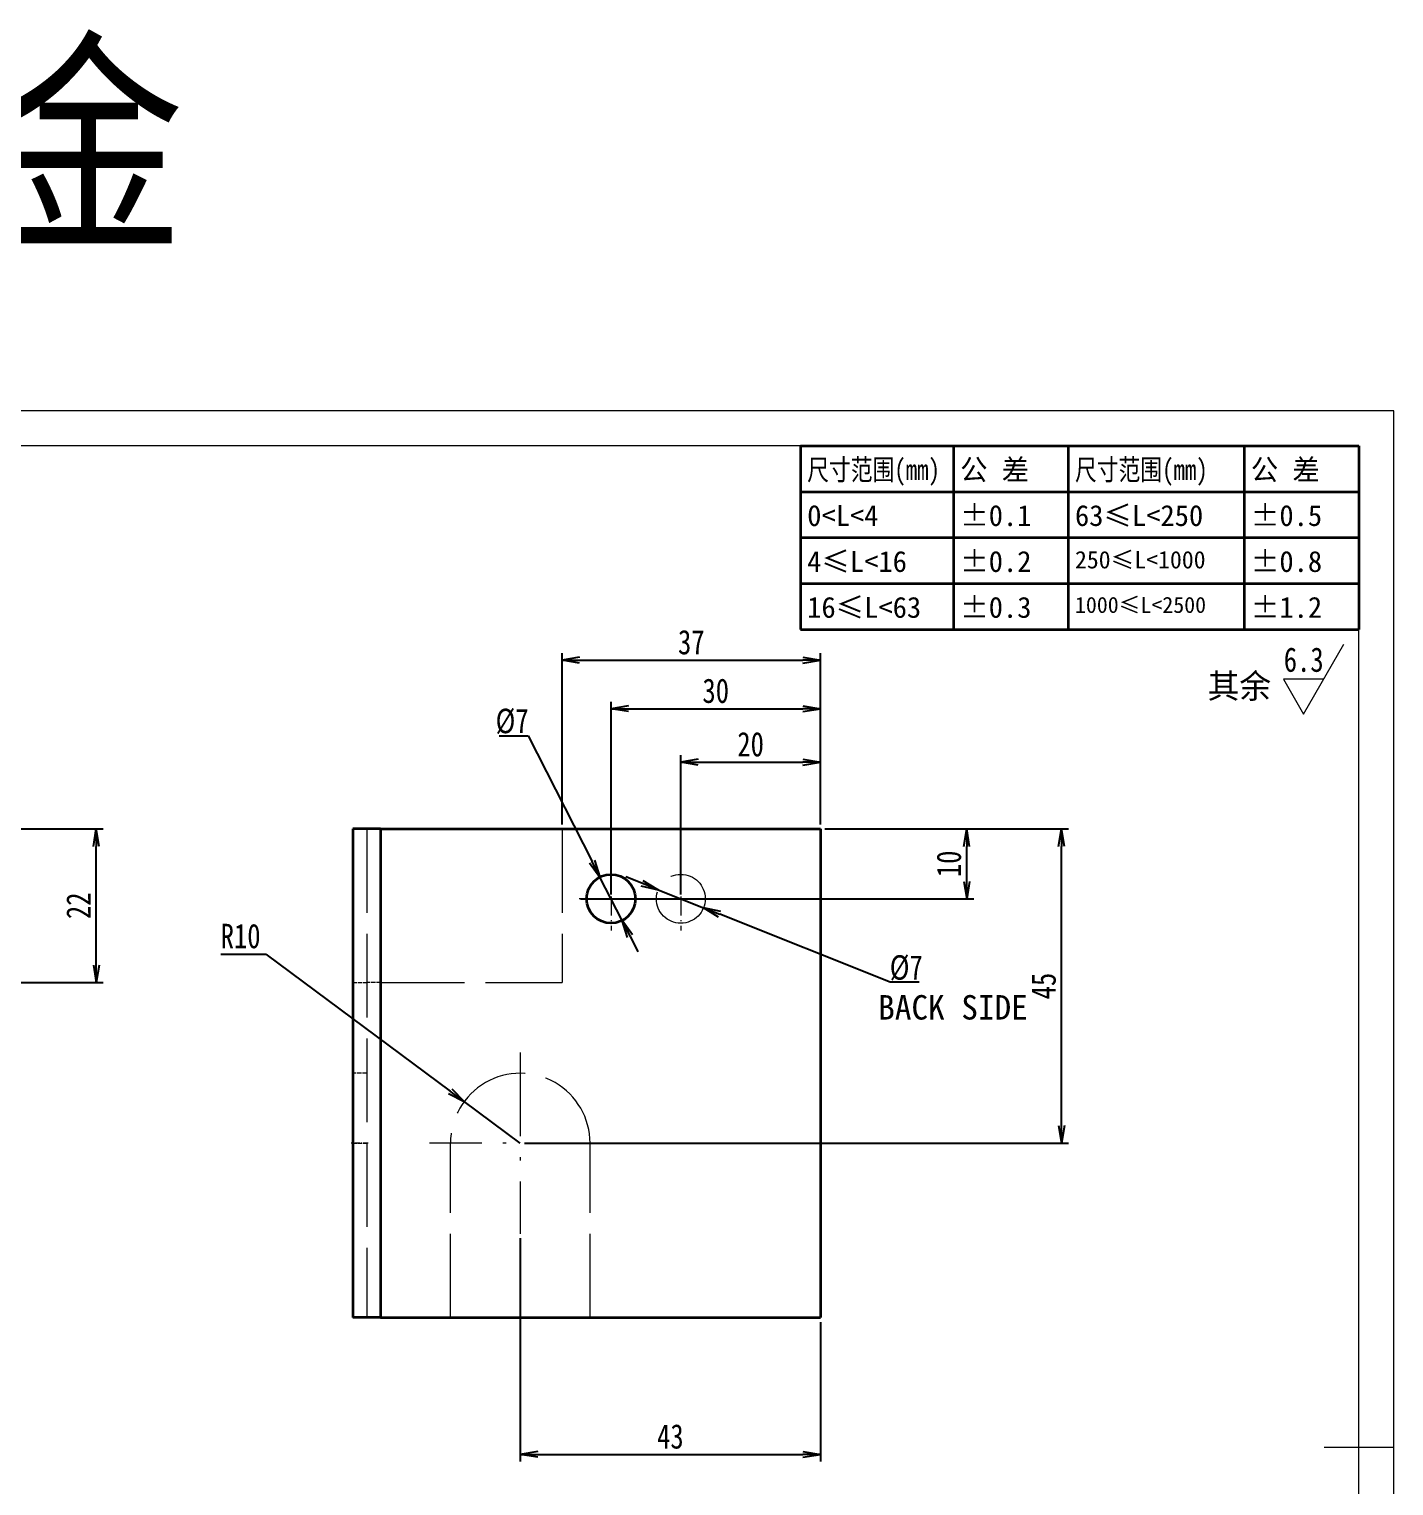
# Model space of a CAD drawing. Header units: millimetres. Extents: x -15766 to 80009, y -9701 to 15159.
# Drawn here: x -3666.5 to -3471, y 2981.5 to 3190.2 of the extents above; entities that cross this region are included whole.
import ezdxf
from ezdxf.enums import TextEntityAlignment as Align

# ---------------------------------------------------------------- set-up
doc = ezdxf.new("R2010")
doc.units = ezdxf.units.MM
for name, pattern in [('CENTER-HOKUTO_1', [16, 13, -1, 1, -1]), ('DASHDOT', [18.5, 12, -3, 0.5, -3]), ('DASHED', [15, 12, -3]), ('HIDDEN-HOKUTO_1', [2, 1, -1])]:
    doc.linetypes.add(name, pattern=pattern)
doc.layers.get('DEFPOINTS').update_dxf_attribs({"lineweight": 18})
for name, color, linetype, lineweight in [('AM_7', 2, 'CENTER-HOKUTO_1', 18), ('AM_HID', 1, 'HIDDEN-HOKUTO_1', 18), ('AM_VIS', 7, 'Continuous', 18), ('CDRAFT0', 7, 'Continuous', 18), ('DIM', 253, 'Continuous', 20), ('title_frame', 7, 'Continuous', 18), ('word_dim', 9, 'Continuous', 18), ('尺寸线层', 3, 'Continuous', 18), ('粗实线层', 7, 'Continuous', 35), ('粗实线层_1', 7, 'Continuous', 15)]:
    doc.layers.add(name, color=color, linetype=linetype, lineweight=lineweight)
doc.styles.add('DIM', font='', dxfattribs={"width": 0.8})
doc.styles.get('DIM').set_extended_font_data('NSimSun')
doc.dimstyles.new('1-1$0', dxfattribs={"dimtxt": 3.5, "dimasz": 2.5, "dimexe": 1, "dimexo": 0.625, "dimgap": 0.8, "dimtad": 1, "dimdsep": 46, "dimtxsty": 'DIM', "dimblk": 'OPEN', "dimcen": 0, "dimdle": 5, "dimclrd": 256, "dimclre": 256, "dimclrt": 3, "dimazin": 3, "dimtfac": 0.5, "dimtmove": 0, "dimatfit": 3, "dimldrblk": 'OPEN', "dimfxl": 0, "dimtolj": 1, "dimarcsym": 0})
doc.dimstyles.new('1-1$3', dxfattribs={"dimtxt": 3.5, "dimasz": 2.5, "dimexe": 1, "dimexo": 0.625, "dimgap": 0.3, "dimtad": 1, "dimtih": 1, "dimtoh": 1, "dimdsep": 46, "dimtxsty": 'DIM', "dimblk": 'OPEN', "dimcen": 0, "dimdle": 5, "dimclrd": 256, "dimclre": 256, "dimclrt": 3, "dimazin": 3, "dimtfac": 0.5, "dimtmove": 0, "dimatfit": 3, "dimldrblk": 'OPEN', "dimfxl": 0, "dimtolj": 1, "dimarcsym": 0})
doc.dimstyles.new('1-1$4', dxfattribs={"dimtxt": 3.5, "dimasz": 2.5, "dimexe": 1, "dimexo": 0.625, "dimgap": 0.8, "dimtad": 1, "dimtih": 1, "dimtoh": 1, "dimzin": 12, "dimdsep": 46, "dimtxsty": 'DIM', "dimblk": 'OPEN', "dimcen": 0, "dimdle": 5, "dimclrd": 256, "dimclre": 256, "dimclrt": 3, "dimazin": 3, "dimtfac": 0.5, "dimtmove": 0, "dimatfit": 3, "dimldrblk": 'OPEN', "dimfxl": 0, "dimtolj": 1, "dimarcsym": 0})

# ---------------------------------------------------------------- blocks, each defined once
blk = doc.blocks.new('*X1587')
at = {"layer": 'CDRAFT0'}
for p, q in [((420, 297), (0, 297)), ((420, 0), (420, 297))]:
    blk.add_line(p, q, dxfattribs=at)
at = {"layer": '粗实线层_1'}
for p, q in [((415, 292), (25, 292)), ((415, 5), (415, 292)), ((420, 148.5), (410, 148.5))]:
    blk.add_line(p, q, dxfattribs=at)
blk = doc.blocks.new('自由公差_1')
at = {"layer": '粗实线层'}
for p, q in [((-80, 0), (0, 0)), ((-80, 0), (-80, -26.3)), ((-58.08, 0), (-58.08, -26.3)), ((-41.64, 0), (-41.64, -26.3)), ((-16.44, 0), (-16.44, -26.3)), ((0, 0), (0, -26.3)), ((-80, -6.58), (0, -6.58)), ((-80, -13.15), (0, -13.15)), ((-80, -19.73), (0, -19.73)), ((-80, -26.3), (0, -26.3))]:
    blk.add_line(p, q, dxfattribs=at)
at = {"layer": '尺寸线层', "linetype": 'Continuous', "attachment_point": 1, "line_spacing_factor": 0.9}
for s, insert, char_height, width in [('{\\W0.8;尺寸范围(mm)}', (-79.04, -1.92), 3, 22.6032), ('公 差', (-57.12, -1.92), 3, 22.6032), ('{\\W0.8;尺寸范围(mm)}', (-40.68, -1.92), 3, 22.6032), ('公 差', (-15.48, -1.92), 3, 22.6032), ('%%P0.1', (-57.12, -8.49), 3, 12.7119), ('63≤L<250', (-40.68, -8.49), 3, 22.6032), ('%%P0.5', (-15.48, -8.49), 3, 12.5771), ('0<L<4', (-79.04, -8.49), 3, 22.6032), ('4≤L<16', (-79.04, -15.07), 3, 22.6032), ('%%P0.2', (-57.12, -15.07), 3, 12.4769), ('250≤L<1000', (-40.68, -15.07), 2.5, 22.6032), ('%%P0.8', (-15.48, -15.07), 3, 13.0759), ('16≤L<63', (-79.04, -21.64), 3, 22.6032), ('%%P0.3', (-57.12, -21.64), 3, 12.7119), ('1000≤L<2500', (-40.68, -21.64), 2.3, 22.6032), ('%%P1.2', (-15.48, -21.64), 3, 12.8764)]:
    blk.add_mtext(s, dxfattribs=dict(at, insert=insert, char_height=char_height, width=width))
blk = doc.blocks.new('_OPEN')
at = {"color": 0, "linetype": 'ByBlock', "lineweight": -2}
for p, q in [((-1, 0.166667), (0, 0)), ((-1, -0.166667), (0, 0)), ((0, 0), (-1, 0))]:
    blk.add_line(p, q, dxfattribs=at)
blk = doc.blocks.new('*D1796')
at = {"layer": 'DEFPOINTS', "color": 0, "transparency": 16777216}
for p in [(-3553.11, 3085.16), (-3553.11, 3075.59), (-3573.11, 3065.59)]:
    blk.add_point(p, dxfattribs=at)
at = {"layer": 'word_dim', "linetype": 'Continuous', "lineweight": -2, "transparency": 16777216}
for p, q in [((-3573.11, 3066.21), (-3573.11, 3086.16)), ((-3570.61, 3085.16), (-3555.61, 3085.16)), ((-3553.11, 3076.21), (-3553.11, 3086.16))]:
    blk.add_line(p, q, dxfattribs=at)
at = {"layer": 'word_dim', "lineweight": -2, "transparency": 16777216, "xscale": 2.5, "yscale": 2.5, "zscale": 2.5, "rotation": 180}
blk.add_blockref('_OPEN', (-3573.11, 3085.16), dxfattribs=at)
at = {"layer": 'word_dim', "lineweight": -2, "transparency": 16777216, "xscale": 2.5, "yscale": 2.5, "zscale": 2.5}
blk.add_blockref('_OPEN', (-3553.11, 3085.16), dxfattribs=at)
at = {"layer": 'word_dim', "color": 3, "transparency": 16777216, "insert": (-3563.11, 3087.71), "char_height": 3.5, "attachment_point": 5, "style": 'DIM'}
blk.add_mtext('\\A1;20', dxfattribs=at)
blk = doc.blocks.new('*D1797')
at = {"layer": 'DEFPOINTS', "color": 0, "transparency": 16777216}
for p in [(-3553.11, 3075.59), (-3532.15, 3075.59), (-3588.11, 3065.59)]:
    blk.add_point(p, dxfattribs=at)
at = {"layer": 'word_dim', "linetype": 'Continuous', "lineweight": -2, "transparency": 16777216}
for p, q in [((-3552.49, 3075.59), (-3531.15, 3075.59)), ((-3532.15, 3068.09), (-3532.15, 3073.09)), ((-3587.49, 3065.59), (-3531.15, 3065.59))]:
    blk.add_line(p, q, dxfattribs=at)
at = {"layer": 'word_dim', "lineweight": -2, "transparency": 16777216, "xscale": 2.5, "yscale": 2.5, "zscale": 2.5}
for p, rotation in [((-3532.15, 3075.59), 90), ((-3532.15, 3065.59), 270)]:
    blk.add_blockref('_OPEN', p, dxfattribs=dict(at, rotation=rotation))
at = {"layer": 'word_dim', "color": 3, "transparency": 16777216, "insert": (-3534.7, 3070.59), "char_height": 3.5, "attachment_point": 5, "rotation": 90, "style": 'DIM'}
blk.add_mtext('\\A1;10', dxfattribs=at)
blk = doc.blocks.new('*D1798')
at = {"layer": 'DEFPOINTS', "color": 0, "transparency": 16777216}
for p in [(-3553.11, 3075.59), (-3518.57, 3075.59), (-3596.11, 3030.59)]:
    blk.add_point(p, dxfattribs=at)
at = {"layer": 'word_dim', "linetype": 'Continuous', "lineweight": -2, "transparency": 16777216}
for p, q in [((-3552.49, 3075.59), (-3517.57, 3075.59)), ((-3518.57, 3033.09), (-3518.57, 3073.09)), ((-3595.49, 3030.59), (-3517.57, 3030.59))]:
    blk.add_line(p, q, dxfattribs=at)
at = {"layer": 'word_dim', "lineweight": -2, "transparency": 16777216, "xscale": 2.5, "yscale": 2.5, "zscale": 2.5}
for p, rotation in [((-3518.57, 3075.59), 90), ((-3518.57, 3030.59), 270)]:
    blk.add_blockref('_OPEN', p, dxfattribs=dict(at, rotation=rotation))
at = {"layer": 'word_dim', "color": 3, "transparency": 16777216, "insert": (-3521.12, 3053.09), "char_height": 3.5, "attachment_point": 5, "rotation": 90, "style": 'DIM'}
blk.add_mtext('\\A1;45', dxfattribs=at)
blk = doc.blocks.new('*D1799')
at = {"layer": 'DEFPOINTS', "color": 0, "transparency": 16777216}
for p in [(-3553.11, 3099.78), (-3590.11, 3075.59), (-3553.11, 3075.59)]:
    blk.add_point(p, dxfattribs=at)
at = {"layer": 'word_dim', "linetype": 'Continuous', "lineweight": -2, "transparency": 16777216}
for p, q in [((-3590.11, 3076.21), (-3590.11, 3100.78)), ((-3587.61, 3099.78), (-3555.61, 3099.78)), ((-3553.11, 3076.21), (-3553.11, 3100.78))]:
    blk.add_line(p, q, dxfattribs=at)
at = {"layer": 'word_dim', "lineweight": -2, "transparency": 16777216, "xscale": 2.5, "yscale": 2.5, "zscale": 2.5, "rotation": 180}
blk.add_blockref('_OPEN', (-3590.11, 3099.78), dxfattribs=at)
at = {"layer": 'word_dim', "lineweight": -2, "transparency": 16777216, "xscale": 2.5, "yscale": 2.5, "zscale": 2.5}
blk.add_blockref('_OPEN', (-3553.11, 3099.78), dxfattribs=at)
at = {"layer": 'word_dim', "color": 3, "transparency": 16777216, "insert": (-3571.61, 3102.33), "char_height": 3.5, "attachment_point": 5, "style": 'DIM'}
blk.add_mtext('\\A1;37', dxfattribs=at)
blk = doc.blocks.new('*D1800')
at = {"layer": 'DEFPOINTS', "color": 0, "transparency": 16777216}
for p in [(-3576.37, 3066.89), (-3569.86, 3064.29)]:
    blk.add_point(p, dxfattribs=at)
at = {"layer": 'word_dim', "linetype": 'Continuous', "lineweight": -2, "transparency": 16777216}
for p, q in [((-3578.69, 3067.81), (-3581.01, 3068.74)), ((-3576.37, 3066.89), (-3569.86, 3064.29)), ((-3543.12, 3053.63), (-3567.54, 3063.37)), ((-3538.98, 3053.63), (-3543.12, 3053.63))]:
    blk.add_line(p, q, dxfattribs=at)
at = {"layer": 'word_dim', "lineweight": -2, "transparency": 16777216, "xscale": 2.5, "yscale": 2.5, "zscale": 2.5}
for p, rotation in [((-3576.37, 3066.89), 338.2629018942323), ((-3569.86, 3064.29), 158.2629018942323)]:
    blk.add_blockref('_OPEN', p, dxfattribs=dict(at, rotation=rotation))
at = {"layer": 'word_dim', "color": 3, "transparency": 16777216, "insert": (-3540.82, 3055.68), "char_height": 3.5, "attachment_point": 5, "style": 'DIM'}
blk.add_mtext('\\A1;%%c7', dxfattribs=at)
blk = doc.blocks.new('*D1801')
at = {"layer": 'DEFPOINTS', "color": 0, "transparency": 16777216}
for p in [(-3584.7, 3068.71), (-3581.53, 3062.47)]:
    blk.add_point(p, dxfattribs=at)
at = {"layer": 'word_dim', "linetype": 'Continuous', "lineweight": -2, "transparency": 16777216}
for p, q in [((-3599.12, 3088.94), (-3594.98, 3088.94)), ((-3594.98, 3088.94), (-3585.83, 3070.94)), ((-3581.53, 3062.47), (-3584.7, 3068.71)), ((-3580.39, 3060.24), (-3579.26, 3058.01))]:
    blk.add_line(p, q, dxfattribs=at)
at = {"layer": 'word_dim', "lineweight": -2, "transparency": 16777216, "xscale": 2.5, "yscale": 2.5, "zscale": 2.5}
for p, rotation in [((-3584.7, 3068.71), 296.9466786970586), ((-3581.53, 3062.47), 116.9466786970587)]:
    blk.add_blockref('_OPEN', p, dxfattribs=dict(at, rotation=rotation))
at = {"layer": 'word_dim', "color": 3, "transparency": 16777216, "insert": (-3597.28, 3090.99), "char_height": 3.5, "attachment_point": 5, "style": 'DIM'}
blk.add_mtext('\\A1;%%c7', dxfattribs=at)
blk = doc.blocks.new('*D1802')
at = {"layer": 'DEFPOINTS', "color": 0, "transparency": 16777216}
for p in [(-3553.11, 3092.82), (-3553.11, 3075.59), (-3583.11, 3065.59)]:
    blk.add_point(p, dxfattribs=at)
at = {"layer": 'word_dim', "linetype": 'Continuous', "lineweight": -2, "transparency": 16777216}
for p, q in [((-3583.11, 3066.21), (-3583.11, 3093.82)), ((-3580.61, 3092.82), (-3555.61, 3092.82)), ((-3553.11, 3076.21), (-3553.11, 3093.82))]:
    blk.add_line(p, q, dxfattribs=at)
at = {"layer": 'word_dim', "lineweight": -2, "transparency": 16777216, "xscale": 2.5, "yscale": 2.5, "zscale": 2.5, "rotation": 180}
blk.add_blockref('_OPEN', (-3583.11, 3092.82), dxfattribs=at)
at = {"layer": 'word_dim', "lineweight": -2, "transparency": 16777216, "xscale": 2.5, "yscale": 2.5, "zscale": 2.5}
blk.add_blockref('_OPEN', (-3553.11, 3092.82), dxfattribs=at)
at = {"layer": 'word_dim', "color": 3, "transparency": 16777216, "insert": (-3568.11, 3095.37), "char_height": 3.5, "attachment_point": 5, "style": 'DIM'}
blk.add_mtext('\\A1;30', dxfattribs=at)
blk = doc.blocks.new('*D1803')
at = {"layer": 'DEFPOINTS', "color": 0, "transparency": 16777216}
for p in [(-3604.14, 3036.56), (-3596.11, 3030.59)]:
    blk.add_point(p, dxfattribs=at)
at = {"layer": 'word_dim', "linetype": 'Continuous', "lineweight": -2, "transparency": 16777216}
for p, q in [((-3638.99, 3057.68), (-3632.55, 3057.68)), ((-3632.55, 3057.68), (-3606.14, 3038.05)), ((-3596.11, 3030.59), (-3604.14, 3036.56))]:
    blk.add_line(p, q, dxfattribs=at)
at = {"layer": 'word_dim', "lineweight": -2, "transparency": 16777216, "xscale": 2.5, "yscale": 2.5, "zscale": 2.5, "rotation": 323.3635098379821}
blk.add_blockref('_OPEN', (-3604.14, 3036.56), dxfattribs=at)
at = {"layer": 'word_dim', "color": 3, "transparency": 16777216, "insert": (-3636.17, 3060.23), "char_height": 3.5, "attachment_point": 5, "style": 'DIM'}
blk.add_mtext('\\A1;R10', dxfattribs=at)
blk = doc.blocks.new('*D1807')
at = {"layer": 'DEFPOINTS', "color": 0, "transparency": 16777216}
for p in [(-3596.11, 3017.59), (-3553.11, 3005.59), (-3553.11, 2986)]:
    blk.add_point(p, dxfattribs=at)
at = {"layer": 'word_dim', "linetype": 'Continuous', "lineweight": -2, "transparency": 16777216}
for p, q in [((-3596.11, 3016.96), (-3596.11, 2985)), ((-3553.11, 3004.96), (-3553.11, 2985)), ((-3593.61, 2986), (-3555.61, 2986))]:
    blk.add_line(p, q, dxfattribs=at)
at = {"layer": 'word_dim', "lineweight": -2, "transparency": 16777216, "xscale": 2.5, "yscale": 2.5, "zscale": 2.5, "rotation": 180}
blk.add_blockref('_OPEN', (-3596.11, 2986), dxfattribs=at)
at = {"layer": 'word_dim', "lineweight": -2, "transparency": 16777216, "xscale": 2.5, "yscale": 2.5, "zscale": 2.5}
blk.add_blockref('_OPEN', (-3553.11, 2986), dxfattribs=at)
at = {"layer": 'word_dim', "color": 3, "transparency": 16777216, "insert": (-3574.61, 2988.55), "char_height": 3.5, "attachment_point": 5, "style": 'DIM'}
blk.add_mtext('\\A1;43', dxfattribs=at)
blk = doc.blocks.new('*D1808')
at = {"layer": 'DEFPOINTS', "color": 0, "transparency": 16777216}
for p in [(-3670.93, 3075.59), (-3656.85, 3075.59), (-3670.93, 3053.59)]:
    blk.add_point(p, dxfattribs=at)
at = {"layer": 'word_dim', "linetype": 'Continuous', "lineweight": -2, "transparency": 16777216}
for p, q in [((-3670.3, 3075.59), (-3655.85, 3075.59)), ((-3656.85, 3056.09), (-3656.85, 3073.09)), ((-3670.3, 3053.59), (-3655.85, 3053.59))]:
    blk.add_line(p, q, dxfattribs=at)
at = {"layer": 'word_dim', "lineweight": -2, "transparency": 16777216, "xscale": 2.5, "yscale": 2.5, "zscale": 2.5}
for p, rotation in [((-3656.85, 3075.59), 90), ((-3656.85, 3053.59), 270)]:
    blk.add_blockref('_OPEN', p, dxfattribs=dict(at, rotation=rotation))
at = {"layer": 'word_dim', "color": 3, "transparency": 16777216, "insert": (-3659.4, 3064.59), "char_height": 3.5, "attachment_point": 5, "rotation": 90, "style": 'DIM'}
blk.add_mtext('\\A1;22', dxfattribs=at)

msp = doc.modelspace()

# ---------------------------------------------------------------- linework, layer by layer
at = {"layer": 'AM_7', "color": 2, "linetype": 'DASHDOT', "lineweight": 13, "ltscale": 0.227515}
for p, q in [((-3583.11214, 3070.14008), (-3583.11214, 3061.03949)), ((-3573.11214, 3070.14008), (-3573.11214, 3061.03949))]:
    msp.add_line(p, q, dxfattribs=at)
at = {"layer": 'AM_7', "color": 2, "linetype": 'DASHDOT', "lineweight": 13, "ltscale": 0.22749}
for p, q in [((-3578.56331, 3065.58978), (-3587.66292, 3065.58978)), ((-3568.56331, 3065.58978), (-3577.66292, 3065.58978))]:
    msp.add_line(p, q, dxfattribs=at)
at = {"layer": 'AM_7', "color": 2, "linetype": 'DASHDOT', "lineweight": 13}
for p, q in [((-3596.11214, 3043.58978), (-3596.11214, 3017.58978)), ((-3583.11214, 3030.58978), (-3609.11214, 3030.58978))]:
    msp.add_line(p, q, dxfattribs=at)
at = {"layer": 'AM_7', "color": 2, "linetype": 'DASHDOT', "lineweight": 13, "ltscale": 0.06001}
msp.add_line((-3617.91292, 3030.58978), (-3620.31331, 3030.58978), dxfattribs=at)
at = {"layer": 'AM_HID', "color": 1, "linetype": 'DASHED', "lineweight": 13}
for p, q in [((-3618.11214, 3075.58978), (-3618.11214, 3005.58978)), ((-3616.11214, 3075.58978), (-3616.11214, 3005.58978)), ((-3590.11214, 3075.58978), (-3590.11214, 3053.58978)), ((-3616.11214, 3053.58978), (-3616.11214, 3005.58978)), ((-3616.11214, 3053.58978), (-3590.11214, 3053.58978)), ((-3616.11214, 3053.58978), (-3616.11214, 3005.58978)), ((-3606.11214, 3005.58978), (-3606.11214, 3030.58978)), ((-3586.11214, 3005.58978), (-3586.11214, 3030.58978))]:
    msp.add_line(p, q, dxfattribs=at)
at = {"layer": 'AM_HID', "color": 1, "linetype": 'DASHED', "lineweight": 13, "ltscale": 0.05}
for p, q in [((-3620.11214, 3053.58978), (-3618.11214, 3053.58978)), ((-3616.11214, 3053.58978), (-3618.11214, 3053.58978)), ((-3618.11214, 3040.58978), (-3620.11214, 3040.58978)), ((-3618.11214, 3040.58978), (-3620.11214, 3040.58978)), ((-3620.11214, 3030.58978), (-3618.11214, 3030.58978)), ((-3620.11214, 3030.58978), (-3618.11214, 3030.58978)), ((-3620.11214, 3030.58978), (-3618.11214, 3030.58978)), ((-3620.11214, 3030.58978), (-3618.11214, 3030.58978))]:
    msp.add_line(p, q, dxfattribs=at)
at = {"layer": 'AM_HID', "color": 1, "linetype": 'DASHED', "lineweight": 13}
msp.add_circle((-3573.11214, 3065.58978), 3.5, dxfattribs=at)
msp.add_arc((-3596.11214, 3030.58978), 10, 0.0000043, 180.0000087, dxfattribs=at)
at = {"layer": 'AM_VIS', "color": 7, "lineweight": 35, "ltscale": 0.1}
for p, q in [((-3616.11214, 3075.58978), (-3620.11214, 3075.58978)), ((-3616.11214, 3005.58978), (-3620.11214, 3005.58978))]:
    msp.add_line(p, q, dxfattribs=at)
at = {"layer": 'AM_VIS', "color": 7, "lineweight": 35}
for p, q in [((-3620.11214, 3075.58978), (-3620.11214, 3005.58978)), ((-3616.11214, 3075.58978), (-3616.11214, 3005.58978)), ((-3616.11214, 3075.58978), (-3553.11214, 3075.58978)), ((-3553.11214, 3075.58978), (-3553.11214, 3005.58978)), ((-3616.11214, 3005.58978), (-3553.11214, 3005.58978))]:
    msp.add_line(p, q, dxfattribs=at)
msp.add_circle((-3583.11214, 3065.58978), 3.5, dxfattribs=at)
at = {"layer": 'DIM'}
for p, q in [((-3483.91029, 3092.05697), (-3478.13679, 3102.05697)), ((-3481.02354, 3097.05697), (-3486.79705, 3097.05697)), ((-3486.79705, 3097.05697), (-3483.91029, 3092.05697))]:
    msp.add_line(p, q, dxfattribs=at)

# ---------------------------------------------------------------- block references
at = {"layer": 'title_frame'}
for name, p in [('*X1587', (-3890.96541, 2838.48453)), ('自由公差_1', (-3475.96541, 3130.48453))]:
    msp.add_blockref(name, p, dxfattribs=at)

# ---------------------------------------------------------------- texts
at = {"layer": 'DIM', "insert": (-3698.82309, 3186.22334), "char_height": 25, "width": 104.980501, "attachment_point": 1, "style": 'DIM'}
msp.add_mtext('{\\C3;钣金}', dxfattribs=at)
at = {"layer": 'DIM', "color": 2, "style": 'DIM', "width": 0.8}
msp.add_attdef('6.3', text='0.0', height=3.5, dxfattribs=at).set_placement((-3481.02354, 3097.05697), align=Align.BOTTOM_RIGHT)
at = {"layer": 'word_dim', "linetype": 'Continuous', "insert": (-3497.65026, 3097.82283), "char_height": 3.5, "width": 10.860604, "attachment_point": 1}
msp.add_mtext('{\\C3;其余}', dxfattribs=at)
at = {"layer": 'word_dim', "color": 3, "insert": (-3544.83493, 3048.23273), "char_height": 3.5, "attachment_point": 7}
msp.add_mtext('BACK SIDE', dxfattribs=at)

# ---------------------------------------------------------------- dimensions: what is measured, and where the dimension line sits
at = {"layer": 'word_dim', "color": 3, "true_color": 0x00ff00}
for base, p1, p2, picture, middle in [((-3553.11214, 3099.7752), (-3590.11214, 3075.58978), (-3553.11214, 3075.58978), '*D1799', (-3571.61214, 3102.3252)), ((-3553.11214, 3092.82152), (-3583.11214, 3065.5882), (-3553.11214, 3075.58978), '*D1802', (-3568.11214, 3095.37152)), ((-3553.11214, 3085.15503), (-3573.11409, 3065.58978), (-3553.11214, 3075.58978), '*D1796', (-3563.11311, 3087.70503)), ((-3553.11214, 2986.00438), (-3596.11214, 3017.58978), (-3553.11214, 3005.58978), '*D1807', (-3574.61214, 2988.55438))]:
    dim = msp.add_linear_dim(base=base, p1=p1, p2=p2, dimstyle='1-1$0', dxfattribs=at)
    dim.commit()
    dim.dimension.update_dxf_attribs({"geometry": picture, "text_midpoint": middle})
for p1, p2, picture, middle in [((-3581.52705, 3062.46978), (-3584.69918, 3068.70978), '*D1801', (-3597.28088, 3088.93746)), ((-3576.36522, 3066.886), (-3569.86297, 3064.29356), '*D1800', (-3540.81767, 3053.62981))]:
    dim = msp.add_diameter_dim_2p(p1=p1, p2=p2, dimstyle='1-1$3', override={"dimpost": '%%c<>'}, dxfattribs=at)
    dim.commit()
    dim.dimension.update_dxf_attribs({"geometry": picture, "text_midpoint": middle, "dimtype": 163})
for base, p1, p2, picture, middle in [((-3656.85156, 3075.58978), (-3670.92886, 3053.58978), (-3670.92886, 3075.58978), '*D1808', (-3659.40156, 3064.58978)), ((-3518.56551, 3075.58978), (-3596.11214, 3030.58978), (-3553.11214, 3075.58978), '*D1798', (-3521.11551, 3053.08978)), ((-3532.14633, 3075.58978), (-3588.11409, 3065.58978), (-3553.11214, 3075.58978), '*D1797', (-3534.69633, 3070.58978))]:
    dim = msp.add_linear_dim(base=base, p1=p1, p2=p2, angle=90, dimstyle='1-1$0', dxfattribs=at)
    dim.commit()
    dim.dimension.update_dxf_attribs({"geometry": picture, "text_midpoint": middle})
dim = msp.add_radius_dim(center=(-3596.11214, 3030.58978), mpoint=(-3604.13651, 3036.55714), dimstyle='1-1$4', dxfattribs=at)
dim.commit()
dim.dimension.update_dxf_attribs({"geometry": '*D1803', "text_midpoint": (-3636.17047, 3057.68482), "dimtype": 164})

doc.saveas('drawing.dxf')
